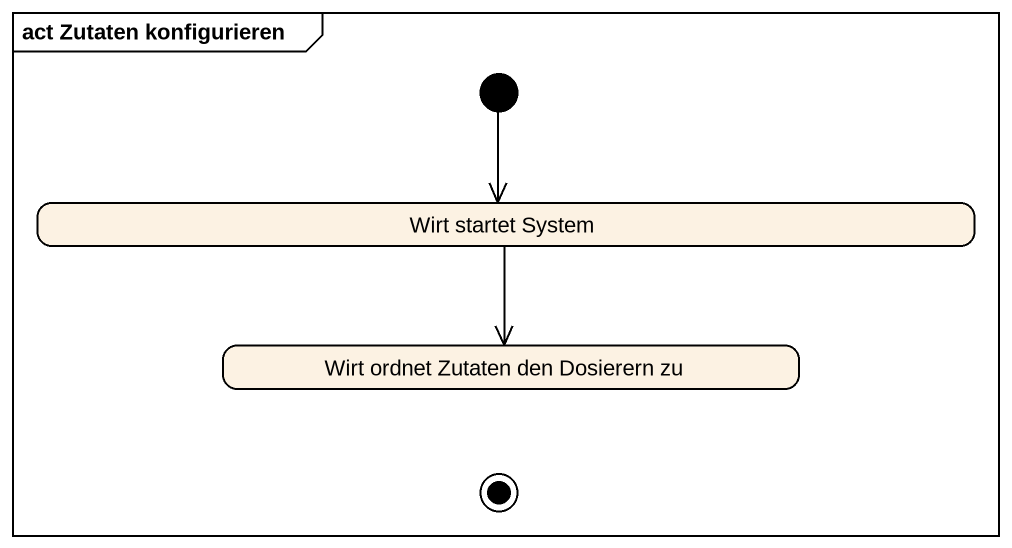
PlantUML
@startuml
mainframe act Zutaten konfigurieren
hide empty description
state "Wirt startet System" as Wirt_startet_System
state "Wirt ordnet Zutaten den Dosierern zu" as Wirt_ordnet_Zutaten_den
state final1 <<end>>
[*] --> Wirt_startet_System
Wirt_startet_System --> Wirt_ordnet_Zutaten_den
@enduml
